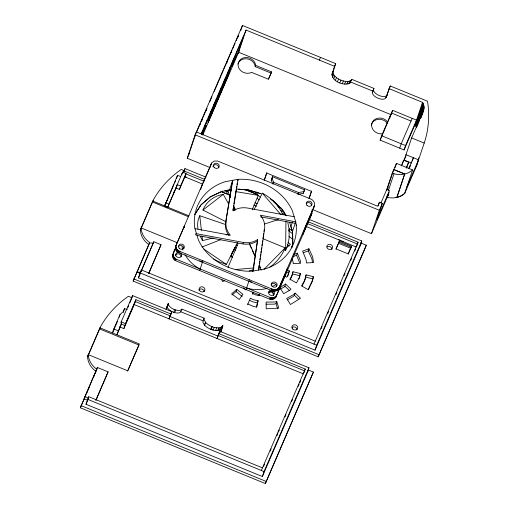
<?xml version="1.0" encoding="UTF-8"?>
<svg xmlns="http://www.w3.org/2000/svg" width="509" height="509" viewBox="0 0 509 509"><rect width="100%" height="100%" fill="white"/><g stroke="black" fill="none" stroke-linecap="round" stroke-linejoin="round"><path stroke-width="0.76" d="M284.226 249.69L285.657 250.358L285.931 221.129M421.051 117.617C422.788 112.966 425.766 107.113 422.521 102.354L389.099 88.661L390.263 85.976L427.503 101.227A111.49 97.416 18.6 0 1 424.201 143.08L416.317 166.507A111.49 97.416 18.6 0 0 418.754 157.733M311.75 210.911L311.966 212.87L311.349 214.995L275.916 297.052C274.504 299.305 271.38 299.896 269.032 298.898L176.305 261.002C170.464 258.827 173.181 251.395 175.77 247.756M286.484 269.942A34.625 30.4 18.4 0 0 287.604 268.218L285.352 274.987L276.412 295.57L274.434 297.32L270.941 297.81L176.133 259.202L173.684 256.676L173.327 253.444M287.604 268.218L278.938 288.279C277.799 290.925 274.345 291.765 271.838 290.671L179.397 252.884C176.668 252.114 174.517 248.99 175.732 246.216L184.436 226.06A34.657 30.425 18.4 0 0 184.093 227.389M314.377 205.871L279.136 287.362C277.577 289.856 274.014 290.225 271.583 288.858L179.378 251.185C177.087 250.339 175.363 247.781 176.019 245.325L211.54 163.071L214.111 161.086L217.617 161.022L311.126 199.184A6.013 5.275 18.4 0 1 314.377 205.871L305.241 227.37L302.995 234.134A36.546 32.092 18.4 0 0 303.383 232.149M311.349 214.995L311.495 213.704M174.084 309.389L175.77 310.006A7.38 3.576 23.4 0 0 181.91 309.116L204.109 318.163L202.868 322.146L204.573 325.2A10.04 4.861 23.4 0 0 210.681 329.247L213.15 330.048L214.27 327.452L218.838 327.961L220.632 327.605L222.891 325.824L220.791 332.059M204.109 318.163L204.02 319.487L205.725 322.541A10.04 4.861 23.4 0 0 211.833 326.587L214.27 327.452M387.018 95.558L385.943 97.486A7.247 3.518 23.4 0 1 378.41 98.396A7.247 3.518 23.4 0 1 372.435 92.352L373.962 88.426L351.783 79.34L349.899 83.094C343.168 86.746 328.763 79.938 333.007 71.654L335.711 63.638L242.469 25.45L195.132 134.821L187.248 158.248L210.001 167.563M331.963 75.752L333.217 71.737M305.623 276.342L306.1 274.917L313.277 276.654L312.176 281.604L310.904 284.327M313.277 276.654L312.889 279.466L308.136 289.685L301.621 285.912L305.305 279.002L306.1 274.917M252.75 271.717L257.656 239.586A19.654 17.255 18.4 0 1 243.423 242.462L196.519 233.726M253.132 271.017L257.656 239.586M258.394 269.929L258.617 268.351M258.846 266.78L259.075 265.202M259.297 263.63L259.641 261.27M259.864 259.692L260.093 258.12M260.322 256.542L260.659 254.182M260.888 252.61L261.111 251.039M261.34 249.461L261.562 247.889M261.906 245.529L262.129 243.951M262.358 242.379L262.587 240.802M262.924 238.441L263.153 236.87M263.376 235.292L263.605 233.72M263.942 231.36L264.171 229.782M258.661 270.018L264.667 228.299A19.654 17.255 18.4 0 0 260.353 215.212L295.697 221.797L292.459 231.531M228.948 235.629A19.654 17.255 18.4 0 1 225.506 223.642L232.263 181.789M225.506 223.642L232.759 180.301L229.521 190.035L221.555 191.53L210.16 196.938L200.947 204.936L194.737 214.569L201.265 204.593L210.573 196.69L222.039 191.397M232.893 210.045L233.141 208.505M233.389 206.966L233.637 205.432M233.886 203.893L236.246 189.278M236.494 187.738L236.742 186.199M236.99 184.665L237.239 183.125M312.011 209.339L371.455 233.676L387.514 196.589L387.349 197.479L387.26 197.174M230.812 256.918L231.061 255.594M298.974 278.964L300.304 273.518L292.999 271.749L292.522 273.168M300.304 273.518L299.686 276.826L296.48 282.94L289.965 279.167L292.427 274.618L292.999 271.749M292.141 274.599L291.708 276.75L289.952 280.001M256.472 307.112L257.694 301.43M258.935 295.627L259.246 294.196M247.628 304.643L250.352 298.191L253.476 299.706L258.095 300.749L256.74 307.086L253.571 306.507L247.673 303.949M259.501 294.208L259.196 295.64L255.448 294.819L252.566 293.438L253.183 292.115M229.215 195.011L222.815 192.389L227.478 193.878L226.206 191.269L224.787 190.703M287.706 276.368L289.284 270.845L287.121 270.324M289.284 270.845L288.425 274.23L286.599 277.22L284.684 276.113M291.721 247.641L292.828 243.537L292.605 232.015L290.913 226.467L292.408 221.969M291.651 247.781L292.751 243.996L292.605 232.015L289.646 222.312M372.435 92.352L373.962 88.426M271.838 290.671L272.302 289.137M387.96 196.169L388.577 194.133L387.775 195.978M246.121 289.532L249.34 279.746M127.314 309.669L124.559 308.556L123.242 311.597L120.022 314.524L113.761 329.011L112.502 332.969L139.32 343.95L127.702 370.794L88.305 354.652L87.573 356.815A20.195 17.656 18.5 0 0 96.067 371.411L95.132 373.581M119.182 317.164L120.022 314.524M123.299 312.513L124.559 308.556M171.781 311.629L169.115 318.882L171.781 311.629L132.569 295.576L121.18 321.898L120.875 322.846L121.492 323.1L116.905 334.757L121.32 324.557M183.355 172.774L184.983 168.587L205.941 177.157M179.416 189.424L180.555 186.039L177.164 184.646L176.025 188.031L179.416 189.424L184.862 176.89L186.001 173.505L182.61 172.112L167.646 207.386L164.553 206.113L177.552 175.306L180.65 176.572M175.408 247.425L176.019 245.325M172.716 255.569L173.213 254.08M172.691 256.218L173.187 254.735M175.389 248.055L175.879 246.572M172.767 256.88L173.257 255.391M175.452 248.691L175.949 247.209M172.933 257.529L173.423 256.046M175.618 249.321L176.108 247.838M173.187 258.158L173.684 256.676M175.866 249.932L176.356 248.449M173.531 258.763L174.027 257.28M176.197 250.517L176.693 249.035M183.685 228.312L184.436 226.06M176.61 251.058L177.1 249.575M173.957 259.323L174.447 257.84M177.087 251.561L177.584 250.072M174.453 259.838L174.95 258.356M177.635 252L178.131 250.517M175.02 260.296L175.516 258.814M178.233 252.375L178.729 250.892M175.637 260.684L176.133 259.202M200.571 189.717L202.073 185.206L211.426 164.032M211.044 164.553L211.54 163.071M199.674 270.553L202.913 260.824M237.608 180.816L238.104 179.333A51.619 45.32 18.4 0 1 292.249 210.503L295.844 222.28A51.619 45.32 18.4 0 1 265.393 268.797L252.566 271.125A51.619 45.32 18.4 0 1 198.415 239.955L194.82 228.178A51.619 45.32 18.4 0 1 225.277 181.662L238.104 179.333L233.014 210.866A19.654 17.255 18.4 0 1 247.24 207.99L294.151 216.732M196.805 235.355L242.933 243.951L243.423 242.462M269.725 299.133L270.222 297.65M272.531 290.906L273.021 289.424M270.451 299.292L270.941 297.81M273.238 291.065L273.734 289.576M271.176 299.362L271.672 297.88M273.963 291.135L274.453 289.653M271.901 299.349L272.398 297.867M274.682 291.123L275.172 289.64M272.614 299.254L273.11 297.771M275.382 291.027L275.878 289.538M273.301 299.069L273.791 297.587M276.056 290.843L276.552 289.36M273.944 298.808L274.434 297.32M276.692 290.582L277.189 289.099M274.536 298.465L275.032 296.982M277.278 290.245L277.774 288.762M275.07 298.058L275.56 296.569M277.806 289.844L278.296 288.355M275.528 297.58L276.024 296.098M278.264 289.373L278.754 287.89M278.646 288.851L279.136 287.362M275.916 297.052L276.412 295.57M311.47 214.359L311.966 212.87M386.146 97.575L389.099 88.661M390.263 85.976L387.101 94.801A7.247 3.518 23.4 0 1 379.574 95.711A7.247 3.518 23.4 0 1 373.593 89.667M185.874 173.893L204.071 181.268M178.875 252.68L179.378 251.185M179.397 252.884L179.893 251.395M271.081 290.359L271.583 288.858M360.69 242.92L366.264 245.198L365.545 247.342L318.182 356.822L133.142 281.07L148.895 244.644A20.195 17.681 18.5 0 1 140.395 230.049L141.12 227.898L177.317 242.723M133.142 281.07L149.621 242.494A20.195 17.681 18.5 0 1 141.12 227.898M148.895 244.644L149.621 242.494M361.32 243.168L315.026 350.167L138.454 277.857L140.109 272.919L141.387 269.961L315.262 341.17M130.915 300.495L132.569 295.576M140.599 272.315L141.387 269.961M119.526 326.823L123.859 328.598L125.513 323.673L135.884 299.693L170.763 313.977M141.05 271.596L153.813 241.775L161.035 244.727L148.832 273.498M176.419 178.678L177.552 175.306M123.859 328.598L134.236 304.598L135.884 299.693M181.7 174.822L182.61 172.112L183.431 172.526M188.909 154.125L190.137 150.473M190.385 149.748L196.372 131.958L377.71 206.228L379.453 202.2L382.323 203.377L376.679 220.13L389.506 190.506M195.074 136.119L195.78 134.026M183.577 172.78L184.983 168.587M199.649 125.558L200.355 123.464L196.379 132.645M201.659 121.218L202.83 117.732L200.972 122.033M206.228 110.517L206.928 108.423M201.443 134.624L202.62 131.137L201.424 133.899M226.588 63.523L227.338 61.271M231.213 52.491L231.697 51.04M237.709 37.641L238.441 35.465L236.195 40.656M240.744 30.572L242.469 25.45M238.791 50.461L243.187 37.405L236.443 52.981L232.053 66.036L238.791 50.461L237.436 49.907M238.167 53.502L246.051 30.076L334.547 66.323L332.053 74.422M268.523 79.143L271.119 73.137L255.238 66.634L255.658 65.375A8.92 7.794 18.6 0 0 245.363 57.523A8.92 7.794 18.6 0 0 238.358 66.813A8.92 7.794 18.6 0 0 249.881 73.048L251.624 72.367L268.364 79.219L271.545 71.884L255.658 65.375M271.119 73.137L271.545 71.884M236.284 248.099L234.98 247.349L234.261 249.48L235.565 250.237M264.235 180.199L266.659 173.003L311.419 191.333L309.001 198.529M264.216 180.561L266.881 172.646M307.309 372.728L308.963 367.816L220.671 331.652L219.723 331.27L217.057 338.517L218.075 336.169L170.133 316.541M218.278 335.558L219.723 331.27M272.735 176.337L272.01 178.5L273.766 182.387L272.989 184.182L271.233 180.288L272.449 176.687L304.42 189.781L303.211 193.382L298.522 194.183M232.066 294.959L236.144 291.536L236.863 289.398L242.908 294.336L239.23 299.489L231.62 293.801L236.863 289.398M258.095 300.749L257.382 302.887L252.757 301.843L249.639 300.329M292.223 230.793L289.685 228.897L288.966 231.029L292.777 233.873M303.211 193.382L304.713 189.431M309.224 198.179L311.642 190.977M277.615 308.798L276.056 303.657L276.775 301.513L274.911 301.996L266.124 302.085L266.194 308.798L278.786 308.117L276.775 301.513M280.523 289.029L283.927 287.133L284.881 286.185L285.6 284.054L290.938 289.137L289.996 290.098L283.678 293.699L279.874 287.649L285.6 284.054M299.566 262.561L296.594 255.289L297.313 253.151L293.623 254.551M312.494 262.568L311.934 258.998L308.212 250.88L308.925 248.748L302.639 251.134L306.132 259.864L306.45 262.949L313.544 262.568L312.653 256.867L308.925 248.748M287.267 299.871L293.159 296.562L294.431 295.284L295.15 293.146L300.495 298.229L290.48 304.516L286.675 298.465L293.878 294.425L295.15 293.146M339.35 241.183L338.631 243.321L350.803 248.303L351.522 246.165L339.35 241.183L336.016 248.888L348.188 253.87L351.522 246.165M380.134 140.134L381.61 135.757L392.611 110.338L416.54 120.137L405.533 145.555L404.063 149.932L380.134 140.134L380.948 138.257M381.222 137.627L390.969 114.449M304.007 372.734L305.241 369.044L218.705 333.611M389.977 117.401L391.446 113.023L411.043 121.047M391.383 113.984L392.611 110.338M315.026 350.167L316.687 345.229L361.804 240.961L309.561 219.576M318.182 356.822L366.264 245.198M308.212 221.784L358.081 242.195L356.446 247.088L306.291 226.543M360.162 245.853L361.804 240.961M378.206 205.897L379.453 202.2M399.73 148.164L401.207 143.78L412.207 118.362M371.455 233.676L379.339 210.268L382.323 203.377M386.592 189.946L392.229 173.187L396.492 163.338L412.583 169.93L404.706 193.331L403.389 194.432A19.469 17.013 18.6 0 1 398.789 196.868L393.495 197.956L387.031 197.696M386.834 190.239L393.813 169.529L404.744 174.008L397.09 197.358A19.469 17.013 18.6 0 0 404.706 193.331L416.33 166.462M395.022 167.716L396.492 163.338M388.31 190.716L394.011 173.766A19.469 17.013 18.6 0 0 403.192 174.326L404.96 173.963A19.469 17.013 18.6 0 0 412.583 169.93M387.158 197.403L388.952 192.148M387.133 196.067L387.591 196.111M389.003 192.866L387.572 196.169M387.953 197.619L386.706 197.327M414.638 125.774L422.521 102.354M402.225 164.566L403.694 160.189L408.644 162.218L406.551 168.027M415.268 125.723L422.909 103.034M411.584 163.134L404.159 160.093L411.622 137.926L423.297 110.943M415.599 126.423L423.233 103.734M416.12 126.41L423.507 104.447M416.337 127.135L423.723 105.172M416.489 127.874L423.882 105.91M418.805 122.02L423.978 106.648M420.319 118.368L424.016 107.386M420.542 118.374L423.991 108.124M421.936 114.71L423.908 108.85M395.321 197.721L396.715 197.46L404.598 174.04M412.271 161.105L413.403 157.726L408.695 168.613M87.936 355.753L99.923 327.815A112.19 97.983 18.6 0 1 128.383 296.289L132.035 297.784M305.241 369.044L262.453 467.879L88.782 396.721L87.663 399.317L85.989 404.267L262.37 476.532L308.467 370.043L313.41 372.073L265.367 483.55L80.333 407.773L96.316 370.374M96.029 400.208L108.086 371.875L97.359 367.479L84.042 398.725L87.739 400.233L85.989 404.267M96.322 370.673L96.805 369.235A20.195 17.656 18.5 0 1 88.305 354.652M97.359 367.479L96.627 369.649L96.869 369.279M87.847 399.495L88.782 396.721M167.181 306.157L166.119 309.313L168.339 303.485L167.181 306.157L167.251 307.131A7.38 3.576 23.4 0 0 172.926 312.049L174.632 312.628A7.38 3.576 23.4 0 0 180.771 311.737L202.957 320.823M166.328 309.447L168.371 303.981M167.486 306.017L168.339 303.485M222.891 325.824L220.671 331.652L221.822 328.986M274.141 202.932L274.561 201.685L274.122 201.939M262.37 476.532L264.037 471.582L308.963 367.816M265.367 483.55L313.41 372.073M140.808 228.821L152.751 201.023L154.475 197.956A112.19 98.116 18.6 0 1 181.223 169.44L184.875 170.935M172.837 254.926L175.885 247.749M252.241 209.765L258.26 195.341A41.942 35.655 52.1 0 0 242.984 189.539L236.405 189.043M227.994 267.416L238.04 243.646M114.302 328.731L112.502 332.969L99.923 327.815M164.553 206.113L170.75 191.785M167.646 207.386L176.897 186.008M302.995 234.134L311.845 213.513M114.563 328.127L115.339 326.314M140.401 230.049L152.026 203.174A112.19 98.116 18.6 0 1 153.4 200.718M87.573 356.815L99.191 329.978A112.19 98.033 18.8 0 1 100.553 327.516M173.893 184.512L171.056 191.079L171.399 191.04M174.523 183.055L175.471 180.867M203.142 117.019L206.851 108.442M209.721 101.832L211.884 96.825M214.187 91.493L216.44 86.301M216.745 85.588L218.476 81.599M218.915 80.575L221.084 75.561M221.37 74.899L223.254 70.547M223.877 69.116L225.112 66.253M225.423 65.534L227.281 61.239M227.593 60.526L229.763 55.513M230.043 54.87L231.932 50.499M232.549 49.068L233.79 46.204M234.102 45.486L234.999 43.418M187.248 158.248L188.489 155.385M188.801 154.653L189.749 152.465M115.6 325.709L116.383 323.902M80.333 407.773L85.372 396.136M86.944 392.496L87.892 390.314M88.521 388.857L89.463 386.675M93.561 377.22L94.502 375.031M141.216 270.89L153.813 241.775M138.454 277.857L140.357 273.454L136.845 272.022L140.732 272.321M201.112 133.905L246.051 30.076M202.13 134.599L206.158 125.29L202.327 134.815M127.702 307.92L128.643 305.737M129.903 302.823L130.66 301.073M202.767 135.012L239.465 50.226M148.749 273.117L161.035 244.727M95.813 400.22L108.086 371.875M127.651 371.144L138.957 345.032L99.56 328.897M221.956 192.039L222.338 191.168M171.158 313.48L170.14 315.828L135.26 301.544L124.883 325.537L121.174 324.023M173.703 312.316L174.854 309.65M174.632 312.628L175.77 310.006M180.771 311.737L181.91 309.116M256.651 192.001L255.785 193.999L245.764 189.902M204.383 324.965L205.534 322.305M204.573 325.2L205.725 322.541M319.347 60.094L320.511 57.409M271.233 180.288L272.01 178.5M210.681 329.247L211.833 326.587M212.317 326.74L211.165 329.399C214.168 330.487 217.935 331.41 220.804 329.495L222.675 325.766M216.669 327.904L215.542 330.506L217.699 330.583L218.838 327.961M217.992 330.538L219.144 327.872M219.5 330.226L220.632 327.605M219.099 333.115L218.087 335.463L304.617 370.896M334.547 66.323L335.711 63.638M221.294 328.763L222.446 326.104M331.849 74.339L333.007 71.654M220.626 332.173L221.199 330.844M332.517 77.247L333.681 74.562L333.128 73.067M333.669 78.806L334.833 76.121L333.681 74.562M335.348 80.333L336.506 77.648L334.833 76.121M337.429 81.714L338.593 79.022L336.506 77.648M339.777 82.852L340.941 80.168C344.097 81.294 348.029 82.426 351.064 80.409L351.783 79.34M342.233 83.68L343.397 80.995M344.631 84.131L345.789 81.446M297.746 194.317L298.516 192.529L303.981 191.594M346.801 84.182L347.959 81.497M348.595 83.832L349.759 81.147M349.899 83.094L351.064 80.409M385.943 97.486L387.101 94.801M335.972 249.213L339.007 242.208L351.178 247.189L348.143 254.195M313.977 344.122L358.081 242.195M321.141 328.687L322.082 326.511M327.732 313.449L328.674 311.273M335.895 294.577L336.837 292.401M339.974 285.148L340.922 282.972M344.059 275.713L345 273.537M350.65 260.474L351.592 258.298M354.735 251.039L355.676 248.863M87.663 399.317L261.333 470.469L262.453 467.879M263.617 466.295L264.559 464.119M270.222 451.044L271.163 448.862M276.826 435.793L277.768 433.611M278.398 432.16L279.339 429.984M285.002 416.909L285.943 414.733M291.6 401.658L292.548 399.476M298.204 386.407L299.146 384.225M299.776 382.774L300.717 380.598M380.923 203.034L386.821 189.405L388.831 190.232M404.063 149.932L415.064 124.514L416.973 125.297M387.266 189.571L388.157 187.509M417.475 125.271L418.048 123.954M401.219 165.915L403.694 160.189M404.159 160.093L406.055 155.716M406.169 167.945L408.644 162.218M404.744 174.008L393.781 169.605M409.7 167.486L410.642 165.31M406.939 186.688L418.563 159.839L405.978 154.685M180.555 186.039L186.001 173.505M116.65 323.298L117.439 321.491M263.242 238.816L285.155 247.851C282.667 254.004 278.747 259.552 273.817 263.98A41.833 38.856 -19.3 0 1 269.91 267.098M226.028 221.79L202.938 210.045C204.86 205.28 208.251 201.138 212.584 198.37A41.846 31.31 38 0 1 223.279 194.355L228.624 203.95M152.751 201.023L164.642 205.903L166.252 202.366M166.895 200.947L167.862 198.828M252.464 294.247L253.393 292.261M308.371 289.78L310.274 285.689M254.169 209.466L262.332 193.197C268.358 196.309 273.683 200.75 277.793 206.145A41.833 39.657 54.3 0 1 282.921 214.798M213.589 259.062L218.386 261.556L226.365 264.413L237.442 242.64M234.98 247.349L231.773 253.463L231.156 256.771L232.619 257.128M231.41 254.914L234.878 248.316M302.009 285.975L304.592 281.14L305.381 277.055L312.564 278.792M173.747 192.357L174.886 190.652M288.819 230.106L289.685 228.897M264.018 269.388L285.155 247.851M286.389 247.788L290.467 244.358L288.062 242.418M202.938 210.045L223.279 194.355M259.011 267.931L260.366 267.371L259.374 265.214M201.984 247.03L220.925 239.586M224.634 280.739L222.535 281.534L221.606 279.505M292.91 256.689L296.594 255.289M303.319 252.738L308.212 250.88M264.368 224.049L278.518 219.544M253.495 269.865L249.245 270.922M276.056 303.657L274.186 304.14L266.137 304.223M200.209 236.291L202.518 240.585L213.15 238.021M226.053 234.903L228.331 234.35M230.38 197.587L227.459 190.232L231.239 189.456M235.368 269.547L254.112 267.919M258.801 267.511L260.366 267.371M268.179 292.217L272.474 291.842L273.587 295.513M238.632 189.272L247.673 189.762L261.085 193.744L248.182 189.87L238.778 189.303M149.442 242.901L153.33 243.207M227.459 190.232L231.309 190.869M235.928 191.638L258.26 195.341M260.627 216.84L295.29 223.298M194.972 228.662L230.316 235.241A19.654 17.255 18.4 0 1 226.002 222.153M341.762 241.075L343.257 241.425M286.408 272.461L288.565 272.983M292.281 273.88L299.591 275.649M338.568 239.771L340.839 240.369M392.229 173.187L394.011 173.766M185.225 176.769L186.676 177.247M225.722 224.603L199.776 215.727L201.405 230.488M88.471 398.063L84.774 396.556M113.761 329.011L118.164 330.799M350.618 82.025L372.804 91.111M238.594 52.242L391.135 114.716M235.266 54.921L236.621 55.475M235.19 55.099L236.545 55.653M411.622 137.926L424.201 143.08M381.61 135.757L405.533 145.555M195.132 134.821L379.339 210.268M273.766 182.387L298.516 192.529M277.92 206.622L280.866 207.825M183.972 170.929L204.516 179.34M280.338 210.382L284.009 211.884M281.922 213.125L285.594 214.626M306.857 223.33L357.464 244.04M226.053 190.958L228.293 191.874M255.022 202.811L257.191 203.695M185.155 176.967L202.582 184.099M253.717 205.038L256.6 206.215M165.686 202.741L168.778 204.007M164.642 205.903L188.909 215.835M152.426 201.978L188.616 216.802M140.109 272.919L316.687 345.229M133.861 278.926L318.908 354.671M134.236 304.598L303.593 373.956M121.18 321.898L125.513 323.673M261.333 470.469L264.037 471.582M81.058 405.622L266.092 481.399M387.037 196.277L387.451 196.449M222.115 192.09L222.815 192.389M338.593 79.022L340.941 80.168M270.317 198.987L272.697 200.425L281.916 209.065L285.937 215.275M271.329 199.636L272.697 200.425L282.221 209.46L286.217 215.797M203.835 249.073L226.365 264.413M287.343 244.555L289.15 246.012M243.226 287.731L246.019 289.984M288.947 236.265L292.904 239.504M236.144 291.536L242.189 296.473M284.881 286.185L289.685 290.766M294.431 295.284L298.707 299.349M262.332 193.197L280.873 214.633M257.217 198.128L257.408 198.37A10.04 4.842 23.4 0 0 259.087 199.884M249.461 243.633L255.41 256.581M249.607 244.339L251.535 248.653M252.178 250.091L254.417 255.124M259.227 265.902L261.155 270.215M297.313 253.151L300.285 260.423L300.59 263.268L293.248 263.662L293.057 261.696L291.962 258.935M233.586 205.674L235.343 210.09M256.854 192.656L257.408 194.145M287.846 222.649L288.966 228.267L289.182 236.78A41.833 40.968 10.3 0 1 285.657 250.358M296.473 224.902L296.632 225.773M195.494 233.65L195.717 234.954M197.982 229.095L197.626 225.557A41.833 29.242 20.5 0 1 199.776 215.727M202.009 235.928L202.518 240.585M387.514 196.589L387.553 197.53M174.065 309.427A7.38 3.576 23.4 0 1 168.39 304.509M260.239 197.225A10.04 4.842 23.4 0 1 258.559 195.704M234.744 210.319A2.844 2.488 18.6 0 1 234.63 207.246M233.905 209.39A2.844 2.488 18.6 0 1 235.031 208.645M198.777 290.13A2.92 2.551 18.6 0 1 201.978 289.067A2.92 2.551 18.6 0 1 204.204 291.657M292.128 327.427A2.965 2.59 18.6 0 1 295.347 327.23A2.965 2.59 18.6 0 1 297.021 329.845M327.853 244.746A2.946 2.577 18.6 0 1 332.517 246.451A2.946 2.577 18.6 0 1 329.164 249.416A2.946 2.577 18.6 0 1 327.338 245.204M327.134 246.878A2.946 2.577 18.6 0 1 330.354 246.827A2.946 2.577 18.6 0 1 331.874 249.493M382.673 133.727A8.92 7.794 18.6 0 1 372.206 128.236A8.92 7.794 18.6 0 1 376.234 118.68A8.92 7.794 18.6 0 1 387.629 121.956M371.303 125.163A8.92 7.794 18.6 0 1 378.092 119.341A8.92 7.794 18.6 0 1 387.215 123.203M237.945 63.981A8.92 7.794 18.6 0 1 247.24 58.859A8.92 7.794 18.6 0 1 255.238 66.634M306.297 203.536A2.946 2.583 18.4 0 1 309.688 202.849A2.946 2.583 18.4 0 1 311.559 205.687M237.296 245.624A15.614 13.711 18.4 0 1 236.061 245.064M200.171 269.07A34.657 30.425 18.4 0 1 185.009 254.602M182.909 249.983A34.657 30.425 18.4 0 1 181.904 246.566M285.352 274.987A34.625 30.4 18.4 0 1 283.418 277.812M275.598 284.741A34.625 30.4 18.4 0 1 272.43 286.44M266.926 288.431A34.625 30.4 18.4 0 1 246.617 288.049M180.924 253.425A2.946 2.583 18.4 0 1 179.391 257.509A2.946 2.583 18.4 0 1 175.809 254.246A2.946 2.583 18.4 0 1 180.364 252.922M271.017 284.976A2.946 2.583 18.4 0 1 274.402 283.589A2.946 2.583 18.4 0 1 276.642 286.554M257.16 241.075A19.654 17.255 18.4 0 1 242.933 243.951M212.953 166.825A2.946 2.583 18.4 0 1 216.134 164.7A2.946 2.583 18.4 0 1 218.743 167.747M268.631 292.65A2.946 2.583 18.4 0 1 272.022 291.962A2.946 2.583 18.4 0 1 273.893 294.8M273.187 290.849A2.946 2.583 18.4 0 1 273.136 295.131A2.946 2.583 18.4 0 1 268.669 293.305A2.946 2.583 18.4 0 1 271.774 290.276M175.281 255.951A2.946 2.583 18.4 0 1 178.462 253.826A2.946 2.583 18.4 0 1 181.07 256.873M202.423 262.3A34.657 30.425 18.4 0 1 199.719 260.767M251.866 282.043A34.625 30.4 18.4 0 1 248.869 281.286M202.073 185.206A32.9 28.892 18.4 0 1 202.76 183.997M314.142 206.107A6.013 5.275 18.4 0 1 313.881 207.36M305.521 226.047A36.546 32.092 18.4 0 1 305.241 227.37M178.557 246.471A2.946 2.583 18.4 0 1 181.948 245.783A2.946 2.583 18.4 0 1 183.819 248.621M205.095 125.411L202.989 131.678L207.577 119.679L205.095 125.411M209.74 114.684L207.627 120.957L211.909 109.67L209.74 114.684M214.079 104.676L210.548 115.161L213.106 109.25L216.63 98.765L214.079 104.676M218.934 93.44L215.409 103.925L217.96 98.014L221.491 87.529L218.934 93.44M223.508 82.878L219.977 93.363L222.299 87.993L225.831 77.502L223.508 82.878M227.847 72.851L224.316 83.336L226.639 77.966L230.17 67.481L227.847 72.851M232.339 62.467L228.808 72.952L234.509 57.453L232.339 62.467M209.269 119.023L208.073 122.574L229.222 72.927L209.269 119.023M199.598 290.563A2.92 2.551 18.6 0 0 204.593 290.779A2.92 2.551 18.6 0 0 201.952 286.79A2.92 2.551 18.6 0 0 199.598 290.563M292.656 328.973A2.965 2.59 18.6 0 0 297.606 328.362A2.965 2.59 18.6 0 0 294.196 324.761A2.965 2.59 18.6 0 0 292.656 328.973M306.908 205.242A2.946 2.583 18.4 0 0 311.883 204.853A2.946 2.583 18.4 0 0 308.683 201.125A2.946 2.583 18.4 0 0 306.908 205.242M271.984 286.109A2.946 2.583 18.4 0 0 276.96 285.721A2.946 2.583 18.4 0 0 273.766 281.992A2.946 2.583 18.4 0 0 271.984 286.109M214.092 167.302A2.946 2.583 18.4 0 0 219.067 166.914A2.946 2.583 18.4 0 0 215.867 163.185A2.946 2.583 18.4 0 0 214.092 167.302M179.168 248.176A2.946 2.583 18.4 0 0 184.143 247.788A2.946 2.583 18.4 0 0 180.943 244.066A2.946 2.583 18.4 0 0 179.168 248.176"/></g></svg>
